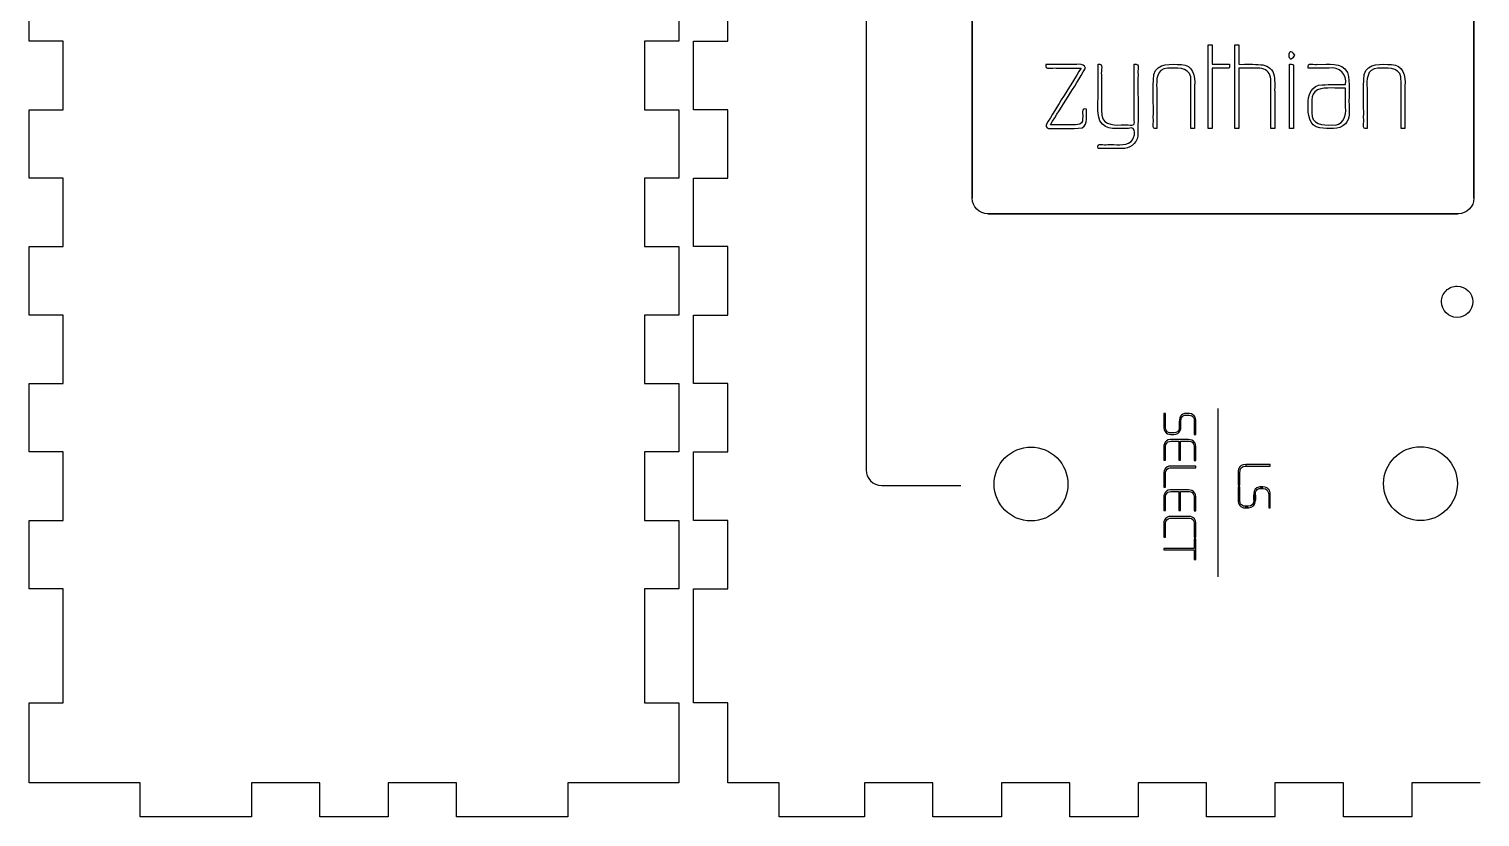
# Model space of a CAD drawing. Extents: x 1 to 409, y 1 to 167.
# Drawn here: x 1.2 to 128.4, y 0.6 to 69.7 of the extents above; entities that cross this region are included whole.
import ezdxf

# ---------------------------------------------------------------- set-up
doc = ezdxf.new("R2010")
doc.units = 0
doc.layers.get('0').update_dxf_attribs({"linetype": 'CONTINUOUS'})
doc.layers.add('Imprimir', color=7, linetype='CONTINUOUS')

msp = doc.modelspace()

# ---------------------------------------------------------------- linework, layer by layer
at = {"color": 5}
msp.add_lwpolyline([(58.178923, 74.614342), (58.178923, 68.614354), (55.17892, 68.614354), (55.17892, 62.614338), (58.178923, 62.614338), (58.178923, 56.614321), (55.17892, 56.614321), (55.17892, 50.614333), (58.178923, 50.614333), (58.178923, 44.614317), (55.17892, 44.614317), (55.17892, 38.614329), (58.178923, 38.614329), (58.178923, 32.614313), (55.17892, 32.614313), (55.17892, 26.614299), (58.178923, 26.614299), (58.178923, 20.614311), (55.17892, 20.614311), (55.17892, 10.614303), (58.178923, 10.614303), (58.178923, 3.614289), (48.428916, 3.614289), (48.428916, 0.614295), (38.678906, 0.614295), (38.678906, 3.614289), (32.678901, 3.614289), (32.678901, 0.614295), (26.678895, 0.614295), (26.678895, 3.614289), (20.67889, 3.614289), (20.67889, 0.614295), (10.928879, 0.614295), (10.928879, 3.614289), (1.17887, 3.614289), (1.17887, 10.614303), (4.178873, 10.614303), (4.178873, 20.614311), (1.17887, 20.614311), (1.17887, 26.614299), (4.178873, 26.614299), (4.178873, 32.614313), (1.17887, 32.614313), (1.17887, 38.614329), (4.178873, 38.614329), (4.178873, 44.614317), (1.17887, 44.614317), (1.17887, 50.614333), (4.178873, 50.614333), (4.178873, 56.614321), (1.17887, 56.614321), (1.17887, 62.614338), (4.178873, 62.614338), (4.178873, 68.614354), (1.17887, 68.614354), (1.17887, 74.614342)], dxfattribs=at)
at = {"layer": 'Imprimir', "color": 5}
for points in [[(83.901816, 54.845573), (83.901816, 110.848698)], [(127.913692, 110.848698), (127.913692, 54.845573)], [(126.533529, 53.494211), (85.282004, 53.494211)], [(126.438079, 44.41079), (126.438079, 44.41079)], [(89.067112, 26.561391), (89.067112, 26.561391)], [(123.226867, 26.595935), (123.226867, 26.595935)]]:
    msp.add_lwpolyline(points, close=True, dxfattribs=at)
at = {"layer": 'Imprimir', "color": 7}
for points in [[(74.599772, 78.812296), (74.599772, 31.040204)], [(116.64303, 64.507084), (116.64303, 64.507084)], [(105.442817, 36.427237), (105.442817, 21.659979)], [(75.969594, 29.670436), (82.902411, 29.670436)]]:
    msp.add_lwpolyline(points, dxfattribs=at)
at = {"layer": 'Imprimir', "color": 5}
msp.add_lwpolyline([(128.463334, 3.613866), (122.463343, 3.613866), (122.463343, 0.61386), (122.463343, 0.61386), (116.463321, 0.61386), (116.463321, 3.613866), (110.463299, 3.613866), (110.463299, 0.61386), (104.463305, 0.61386), (104.463305, 3.613866), (98.463286, 3.613866), (98.463286, 0.61386), (92.463293, 0.61386), (92.463293, 3.613866), (86.463268, 3.613866), (86.463268, 0.61386), (80.463249, 0.61386), (80.463249, 3.613866), (74.463261, 3.613866), (74.463261, 0.61386), (66.963236, 0.61386), (66.963236, 3.613866), (62.463259, 3.613866), (62.463259, 10.613877), (59.463237, 10.613877), (59.463237, 20.613894), (62.463259, 20.613894), (62.463259, 26.613904), (59.463237, 26.613904), (59.463237, 32.613912), (62.463259, 32.613912), (62.463259, 38.613923), (59.463237, 38.613923), (59.463237, 44.613933), (62.463259, 44.613933), (62.463259, 50.613938), (59.463237, 50.613938), (59.463237, 56.61394), (62.463259, 56.61394), (62.463259, 62.613945), (59.463237, 62.613945), (59.463237, 68.61395), (62.463259, 68.61395), (62.463259, 74.613958)], dxfattribs=at)
at = {"layer": 'Imprimir', "color": 7}
for points in [[(104.96605, 66.2573), (104.966083, 66.2573)], [(112.199105, 67.385572), (112.199105, 67.385572)], [(103.089708, 60.965458), (103.089694, 60.965458)], [(110.106291, 60.965535), (110.106411, 60.965458)], [(111.752271, 60.965458), (111.752271, 60.965458)], [(121.533833, 60.965458), (121.533857, 60.965458)], [(97.036066, 59.215612), (97.036028, 59.215612)], [(102.529632, 35.972901), (102.529378, 35.973042)], [(100.728232, 33.187983), (100.728966, 33.188604)], [(100.752391, 30.967885), (100.752391, 30.96653)], [(107.243225, 30.724417), (107.243225, 29.685642), (107.383828, 29.685642), (107.383828, 30.728312)], [(107.27839, 31.114948), (107.27839, 31.114948)], [(107.899335, 31.376588), (110.055149, 31.376588), (110.055149, 31.517188), (107.899335, 31.517188)], [(107.383772, 28.396883), (107.383772, 29.541119), (107.243197, 29.541119), (107.243197, 28.396883)], [(109.055321, 29.53316), (109.055349, 29.533301)], [(109.414618, 29.545014), (109.180289, 29.545014)], [(109.203713, 29.404444), (109.418512, 29.404444)], [(100.728232, 28.775077), (100.728966, 28.775698)], [(108.598375, 28.822573), (108.598375, 28.392988)], [(108.746795, 28.392988), (108.746795, 28.826467)], [(109.914518, 28.857709), (109.914518, 27.705681), (110.055093, 27.705681), (110.055093, 28.853815)], [(100.864376, 26.763934), (100.865646, 26.764498)], [(108.118001, 27.854071), (107.840718, 27.854071)], [(107.85243, 27.71347), (108.133636, 27.71347)], [(103.388547, 24.159742), (103.388547, 24.159742)]]:
    msp.add_lwpolyline(points, close=True, dxfattribs=at)
for points in [[(104.6189, 60.965347), (104.6189, 63.409892), (104.6189, 65.854476), (104.6189, 68.299021)], [(104.6189, 68.299021), (104.734628, 68.299021), (104.850355, 68.299021), (104.966083, 68.299021)], [(104.966083, 68.299021), (104.966083, 67.729978), (104.966083, 67.160897), (104.966083, 66.591849)], [(106.957082, 60.965458), (106.957082, 63.410041), (106.957082, 65.854587), (106.957082, 68.299171)], [(106.957082, 68.299171), (107.07281, 68.299171), (107.188538, 68.299171), (107.304266, 68.299171)], [(107.304266, 68.299171), (107.304266, 67.730123), (107.304266, 67.161042), (107.304266, 66.591999)], [(112.199105, 67.385572), (111.511508, 66.312054), (111.505663, 68.435384), (112.199105, 67.385572)], [(90.371977, 66.581254), (90.227715, 66.026028), (90.956601, 66.343983), (91.28477, 66.261192)], [(92.487066, 66.581254), (91.782041, 66.581254), (91.077007, 66.581254), (90.371977, 66.581254)], [(93.462434, 66.261192), (92.448342, 64.597624), (91.372398, 62.96721), (90.392935, 61.285453)], [(90.763502, 61.283895), (91.775212, 62.946276), (92.876407, 64.565613), (93.835273, 66.253409)], [(91.28477, 66.261192), (92.010656, 66.261192), (92.736548, 66.261192), (93.462434, 66.261192)], [(93.835273, 66.253409), (93.691382, 66.81664), (92.932877, 66.496756), (92.487066, 66.581254)], [(94.943334, 66.591816), (95.484277, 66.727508), (95.158244, 65.996283), (95.24621, 65.679032)], [(94.943334, 64.292892), (94.943334, 65.0592), (94.943334, 65.825508), (94.943334, 66.591816)], [(98.127394, 66.591816), (98.680803, 66.738214), (98.373148, 66.023583), (98.451093, 65.694556)], [(98.127394, 61.670236), (98.127394, 63.310763), (98.127394, 64.951289), (98.127394, 66.591816)], [(99.846598, 65.695033), (100.139293, 66.766406), (101.389707, 66.601629), (102.252824, 66.571663)], [(101.032927, 66.241743), (100.04801, 66.232098), (100.059574, 65.185894), (100.097348, 64.470004)], [(103.070934, 65.487954), (102.881593, 66.429595), (101.759546, 66.256669), (101.032927, 66.241743)], [(102.252824, 66.571663), (103.243383, 66.571663), (103.519523, 65.528188), (103.41385, 64.719944)], [(106.44871, 66.2573), (105.954491, 66.2573), (105.460273, 66.2573), (104.96605, 66.2573)], [(104.966083, 66.591849), (105.466547, 66.591849), (105.967006, 66.591849), (106.467469, 66.591849)], [(104.966083, 66.2573), (104.966083, 64.493306), (104.966083, 62.729346), (104.966083, 60.965347)], [(106.467469, 66.591849), (106.454979, 66.486572), (106.492497, 66.331353), (106.44871, 66.2573)], [(107.304266, 66.591999), (107.945659, 66.581631), (108.589314, 66.618667), (109.2286, 66.559399)], [(108.029091, 66.25745), (107.78748, 66.25745), (107.545873, 66.25745), (107.304266, 66.25745)], [(107.304266, 66.25745), (107.304266, 64.493451), (107.304266, 62.729457), (107.304266, 60.965458)], [(109.485687, 66.168689), (109.013478, 66.31161), (108.514962, 66.239853), (108.029091, 66.25745)], [(109.2286, 66.559399), (109.69766, 66.514551), (110.195997, 66.26545), (110.335745, 65.781981)], [(111.752271, 66.591999), (112.299068, 66.762851), (112.023598, 66.11149), (112.089082, 65.801058)], [(111.752271, 60.965458), (111.752271, 62.84096), (111.752271, 64.716496), (111.752271, 66.591999)], [(113.39028, 66.257541), (113.221086, 66.820768), (113.918419, 66.517483), (114.237874, 66.59209)], [(115.204466, 66.257541), (114.599737, 66.257541), (113.995009, 66.257541), (113.39028, 66.257541)], [(114.237874, 66.59209), (115.120614, 66.546567), (116.310343, 66.824511), (116.816222, 65.887726)], [(116.64303, 64.809872), (116.823234, 65.692424), (116.104976, 66.452323), (115.204466, 66.257541)], [(118.291171, 65.695033), (118.583789, 66.766222), (119.833938, 66.601706), (120.696949, 66.571663)], [(119.477394, 66.241743), (118.492415, 66.232098), (118.50421, 65.185855), (118.541921, 64.470004)], [(121.515098, 65.487954), (121.326132, 66.429706), (120.203927, 66.256635), (119.477394, 66.241743)], [(120.696949, 66.571663), (121.687508, 66.571663), (121.963643, 65.528188), (121.857975, 64.719944)], [(95.24621, 65.679032), (95.261159, 64.495008), (95.215636, 63.307652), (95.270225, 62.125847)], [(98.451093, 65.694556), (98.43542, 63.89366), (98.482824, 62.089582), (98.426643, 60.290727)], [(99.794916, 61.878241), (99.823079, 63.149618), (99.73468, 64.430142), (99.846598, 65.695033)], [(103.089694, 60.965458), (103.077879, 62.472736), (103.113757, 63.981901), (103.070934, 65.487954)], [(110.102071, 65.16563), (110.100142, 65.576749), (109.913858, 66.043331), (109.485687, 66.168689)], [(110.106411, 60.965458), (110.104, 62.365491), (110.111909, 63.765708), (110.102071, 65.16563)], [(110.335745, 65.781981), (110.50069, 65.255201), (110.422249, 64.696604), (110.440844, 64.153679)], [(112.089082, 65.801058), (112.089082, 64.189167), (112.089082, 62.577315), (112.089082, 60.965458)], [(116.816222, 65.887726), (117.097136, 64.964382), (116.914859, 63.971214), (116.967168, 63.015092)], [(118.239485, 61.878241), (118.267696, 63.149618), (118.179253, 64.430142), (118.291171, 65.695033)], [(121.533857, 60.965458), (121.52209, 62.472736), (121.557873, 63.981901), (121.515098, 65.487954)], [(95.113271, 61.634078), (94.802506, 62.477699), (94.998826, 63.408151), (94.943334, 64.292892)], [(100.097348, 64.470004), (100.097348, 63.301798), (100.097348, 62.13363), (100.097348, 60.965458)], [(103.41385, 64.719944), (103.41385, 63.468426), (103.41385, 62.216942), (103.41385, 60.965458)], [(110.440844, 64.153679), (110.440844, 63.090977), (110.440844, 62.028275), (110.440844, 60.965568)], [(113.39028, 63.044335), (113.265452, 63.844834), (113.705154, 64.799403), (114.617011, 64.803555)], [(114.194521, 64.368575), (113.467284, 63.955821), (113.750484, 63.034555), (113.692712, 62.348116)], [(116.64303, 64.507084), (115.828301, 64.455778), (114.977683, 64.632519), (114.194521, 64.368575)], [(114.617011, 64.803555), (115.292118, 64.817251), (115.967721, 64.807413), (116.64303, 64.809872)], [(116.64303, 62.848555), (116.64303, 63.401409), (116.64303, 63.95423), (116.64303, 64.507084)], [(118.541921, 64.470004), (118.541921, 63.301798), (118.541921, 62.13363), (118.541921, 60.965458)], [(121.857975, 64.719944), (121.857975, 63.468426), (121.857975, 62.216942), (121.857975, 60.965458)], [(93.938086, 62.672779), (93.376219, 62.843704), (93.661691, 62.1673), (93.594978, 61.843086)], [(93.557483, 61.033993), (94.138693, 61.36658), (93.877999, 62.12033), (93.938086, 62.672779)], [(114.410863, 61.014101), (113.42435, 61.18017), (113.334268, 62.239872), (113.39028, 63.044335)], [(115.436042, 61.278971), (116.404809, 61.086225), (116.768162, 62.068431), (116.64303, 62.848555)], [(116.967168, 63.015092), (116.943442, 62.462383), (117.078777, 61.822696), (116.64303, 61.387384)], [(90.392935, 61.285453), (90.304743, 61.066332), (90.570674, 60.92697), (90.749016, 60.964237)], [(92.342529, 61.283895), (91.816183, 61.283895), (91.289843, 61.283895), (90.763502, 61.283895)], [(93.594978, 61.843086), (93.680865, 61.128975), (92.807644, 61.302861), (92.342529, 61.283895)], [(97.60577, 60.965313), (96.746067, 61.020693), (95.614964, 60.708554), (95.113271, 61.634078)], [(95.270225, 62.125847), (95.444946, 61.143573), (96.533978, 61.275745), (97.281932, 61.279044)], [(97.281932, 61.279044), (97.644691, 61.328497), (98.308282, 61.077111), (98.127394, 61.670236)], [(97.846162, 59.820553), (98.203868, 60.175332), (98.392197, 61.244554), (97.60577, 60.965313)], [(100.097348, 60.965458), (99.556781, 60.829948), (99.883012, 61.561289), (99.794916, 61.878241)], [(113.692712, 62.348116), (113.610567, 61.365133), (114.69335, 61.203621), (115.436042, 61.278971)], [(116.64303, 61.387065), (116.080107, 60.770454), (115.149847, 60.979057), (114.410863, 61.014101)], [(118.541921, 60.965458), (118.00135, 60.829948), (118.327585, 61.561289), (118.239485, 61.878241)], [(90.749093, 60.964165), (91.684214, 60.996041), (92.633257, 60.891742), (93.557483, 61.033993)], [(95.790928, 59.550648), (96.475207, 59.620737), (97.274331, 59.357347), (97.846162, 59.820553)], [(98.426643, 60.290727), (98.347715, 59.608734), (97.693041, 59.179126), (97.036066, 59.215612)], [(103.41385, 60.965458), (103.305804, 60.965458), (103.197759, 60.965458), (103.089708, 60.965458)], [(104.966083, 60.965347), (104.850355, 60.965347), (104.734628, 60.965347), (104.6189, 60.965347)], [(107.304266, 60.965458), (107.188538, 60.965458), (107.07281, 60.965458), (106.957082, 60.965458)], [(110.440844, 60.965568), (110.329336, 60.965568), (110.217731, 60.965646), (110.106291, 60.965535)], [(112.089082, 60.965458), (111.976812, 60.965458), (111.864541, 60.965458), (111.752271, 60.965458)], [(121.857975, 60.965458), (121.749929, 60.965458), (121.641884, 60.965458), (121.533833, 60.965458)], [(94.943334, 59.215612), (94.774025, 59.779138), (95.471112, 59.476263), (95.790928, 59.550648)], [(97.036028, 59.215612), (96.338463, 59.215612), (95.640899, 59.215612), (94.943334, 59.215612)], [(100.717254, 35.98086), (100.720076, 35.562928), (100.71415, 35.144884), (100.720076, 34.72704)], [(100.857857, 35.98086), (100.81098, 35.98086), (100.764103, 35.98086), (100.717254, 35.98086)], [(100.857857, 35.018059), (100.857857, 35.338993), (100.857857, 35.659925), (100.857857, 35.98086)], [(102.529378, 35.973042), (102.335293, 35.942763), (102.167653, 35.797703), (102.118829, 35.606052)], [(102.265669, 35.600097), (102.341897, 35.739653), (102.484843, 35.84661), (102.648701, 35.843564)], [(102.6546, 35.984755), (102.612746, 35.984811), (102.570497, 35.980803), (102.529632, 35.972901)], [(102.648701, 35.843564), (102.837508, 35.838767), (103.046155, 35.874888), (103.207896, 35.752407)], [(103.272271, 35.879291), (103.093794, 36.01261), (102.8635, 35.980606), (102.6546, 35.984755)], [(103.207896, 35.752407), (103.375141, 35.626513), (103.395602, 35.403337), (103.388914, 35.210049)], [(103.526412, 35.402829), (103.526525, 35.592364), (103.426872, 35.771739), (103.272271, 35.879291)], [(100.720076, 34.72704), (100.716407, 34.509593), (100.849842, 34.300557), (101.043983, 34.205733)], [(100.936823, 34.474626), (100.828393, 34.634445), (100.864687, 34.835664), (100.857857, 35.018059)], [(101.34342, 34.293783), (101.189271, 34.283623), (101.01974, 34.335214), (100.936823, 34.474626)], [(101.901405, 34.380423), (101.73893, 34.261271), (101.53138, 34.301008), (101.34342, 34.293783)], [(101.608032, 34.153211), (101.833841, 34.145027), (102.065912, 34.269145), (102.153712, 34.483036)], [(102.072432, 34.912849), (102.076947, 34.724697), (102.063965, 34.504824), (101.901405, 34.380423)], [(102.118829, 35.606052), (102.048725, 35.38138), (102.07912, 35.144206), (102.072432, 34.912849)], [(102.153712, 34.483036), (102.250373, 34.696729), (102.213881, 34.934919), (102.221191, 35.162015)], [(102.221191, 35.162015), (102.226835, 35.308401), (102.200306, 35.463984), (102.265669, 35.600097)], [(103.388914, 35.210049), (103.388914, 34.855163), (103.388914, 34.50028), (103.388914, 34.145394)], [(103.529517, 34.145394), (103.526694, 34.564539), (103.533186, 34.983797), (103.526412, 35.402829)], [(100.728966, 33.188604), (100.706953, 33.025341), (100.721628, 32.859623), (100.717113, 32.695206)], [(100.761111, 33.316222), (100.746436, 33.274594), (100.735711, 33.231443), (100.728232, 33.187983)], [(101.273345, 33.693485), (101.046466, 33.685301), (100.82972, 33.536234), (100.761111, 33.316222)], [(100.857688, 31.884263), (100.857688, 32.291216), (100.854866, 32.698339), (100.86051, 33.105182)], [(100.86051, 33.105182), (100.867283, 33.309731), (101.013503, 33.505644), (101.220089, 33.541681)], [(101.043983, 34.205733), (101.22167, 34.126996), (101.419677, 34.160606), (101.608032, 34.153211)], [(101.220089, 33.541681), (101.377146, 33.567363), (101.537392, 33.550994), (101.695947, 33.555792)], [(102.579811, 33.696308), (102.144342, 33.696308), (101.708732, 33.69913), (101.273345, 33.693485)], [(101.695947, 33.555792), (101.80988, 33.555792), (101.923813, 33.555792), (102.037746, 33.555792)], [(102.037746, 33.555792), (102.037746, 32.998643), (102.037746, 32.441522), (102.037746, 31.884376)], [(102.17835, 33.559687), (102.44028, 33.556865), (102.702464, 33.56392), (102.964226, 33.556018)], [(102.17835, 31.880425), (102.17835, 32.440168), (102.17835, 32.999941), (102.17835, 33.559687)], [(103.175074, 33.641444), (102.986944, 33.723175), (102.778636, 33.688913), (102.579811, 33.696308)], [(102.964226, 33.556018), (103.14544, 33.547551), (103.311867, 33.420162), (103.357982, 33.24307)], [(103.526807, 33.084439), (103.512414, 33.312412), (103.397578, 33.551785), (103.175074, 33.641444)], [(103.357982, 33.24307), (103.408189, 33.073122), (103.382818, 32.894393), (103.389026, 32.719788)], [(103.388914, 34.145394), (103.435791, 34.145394), (103.48264, 34.145394), (103.529517, 34.145394)], [(100.717113, 32.695206), (100.717113, 32.424899), (100.717113, 32.154567), (100.717113, 31.884263)], [(100.717113, 31.884263), (100.763962, 31.884263), (100.810839, 31.884263), (100.857688, 31.884263)], [(102.037746, 31.884376), (102.084595, 31.884376), (102.131472, 31.881554), (102.17835, 31.880425)], [(103.389026, 32.719788), (103.389026, 32.4387), (103.389026, 32.157587), (103.389026, 31.876474)], [(103.389026, 31.876474), (103.435904, 31.876474), (103.482752, 31.876474), (103.52963, 31.876474)], [(103.52963, 31.876474), (103.52963, 32.279109), (103.532452, 32.681857), (103.526807, 33.084439)], [(74.599772, 31.040204), (74.599772, 30.283849), (75.212871, 29.670436), (75.969594, 29.670436)], [(100.752391, 30.96653), (100.697386, 30.795227), (100.723011, 30.612296), (100.717254, 30.435063)], [(100.816512, 31.112323), (100.789983, 31.066688), (100.769296, 31.017835), (100.752391, 30.967885)], [(101.310824, 31.36877), (101.118461, 31.365948), (100.910576, 31.291811), (100.816512, 31.112323)], [(100.857829, 29.537224), (100.860651, 29.920163), (100.854442, 30.303215), (100.860651, 30.686066)], [(100.860651, 30.686066), (100.868836, 30.875488), (100.919946, 31.104647), (101.115639, 31.184457)], [(101.115639, 31.184457), (101.287428, 31.2523), (101.475246, 31.220832), (101.655248, 31.22817)], [(103.52915, 31.36877), (102.789728, 31.36877), (102.050221, 31.371592), (101.310824, 31.36877)], [(101.655248, 31.22817), (102.279893, 31.22817), (102.904536, 31.22817), (103.52915, 31.22817)], [(103.52915, 31.22817), (103.52915, 31.275047), (103.52915, 31.321893), (103.52915, 31.36877)], [(107.27839, 31.114948), (107.247148, 31.025117), (107.243225, 30.978242), (107.243225, 30.724417)], [(107.899335, 31.517188), (107.555673, 31.517188), (107.376011, 31.403935), (107.27839, 31.114948)], [(107.383828, 30.728312), (107.383828, 31.204748), (107.536144, 31.376588), (107.899335, 31.376588)], [(100.717254, 30.435063), (100.717254, 30.135775), (100.717254, 29.836515), (100.717254, 29.537224)], [(100.717254, 29.537224), (100.764103, 29.537224), (100.81098, 29.537224), (100.857829, 29.537224)], [(101.273345, 29.28058), (101.046466, 29.272395), (100.82972, 29.123328), (100.761111, 28.903316)], [(102.579811, 29.283402), (102.144342, 29.283402), (101.708732, 29.286224), (101.273345, 29.28058)], [(103.175074, 29.228538), (102.986944, 29.310267), (102.778636, 29.276008), (102.579811, 29.283402)], [(109.055349, 29.533301), (108.778065, 29.474743), (108.637491, 29.302904), (108.602326, 28.943615)], [(108.844416, 29.236525), (108.934247, 29.353673), (109.043608, 29.404444), (109.203713, 29.404444)], [(109.180289, 29.545014), (109.137334, 29.545014), (109.094352, 29.541062), (109.055321, 29.53316)], [(109.894988, 29.353673), (109.769992, 29.486455), (109.633312, 29.545014), (109.414618, 29.545014)], [(109.418512, 29.404444), (109.734855, 29.404444), (109.914518, 29.216995), (109.914518, 28.857709)], [(110.055093, 28.853815), (110.055093, 29.107637), (110.016033, 29.22089), (109.894988, 29.353673)], [(100.728966, 28.775698), (100.706953, 28.612436), (100.721628, 28.44672), (100.717113, 28.282303)], [(100.717113, 28.282303), (100.717113, 28.011997), (100.717113, 27.741664), (100.717113, 27.47136)], [(100.761111, 28.903316), (100.746436, 28.861689), (100.735711, 28.818537), (100.728232, 28.775077)], [(100.857688, 27.47136), (100.857688, 27.878314), (100.854866, 28.285436), (100.86051, 28.692276)], [(100.86051, 28.692276), (100.867283, 28.896825), (101.013503, 29.092738), (101.220089, 29.128775)], [(101.220089, 29.128775), (101.377146, 29.154457), (101.537392, 29.138089), (101.695947, 29.142886)], [(101.695947, 29.142886), (101.80988, 29.142886), (101.923813, 29.142886), (102.037746, 29.142886)], [(102.037746, 29.142886), (102.037746, 28.58574), (102.037746, 28.028619), (102.037746, 27.471473)], [(102.17835, 29.146781), (102.44028, 29.143959), (102.702464, 29.151014), (102.964226, 29.143112)], [(102.17835, 27.467522), (102.17835, 28.027265), (102.17835, 28.587038), (102.17835, 29.146781)], [(102.964226, 29.143112), (103.14544, 29.134645), (103.311867, 29.007225), (103.357982, 28.830164)], [(103.526807, 28.671533), (103.512414, 28.899506), (103.397578, 29.138879), (103.175074, 29.228538)], [(103.357982, 28.830164), (103.408218, 28.660216), (103.382818, 28.48149), (103.389026, 28.306882)], [(103.389026, 28.306882), (103.389026, 28.025797), (103.389026, 27.744684), (103.389026, 27.463571)], [(103.52963, 27.463571), (103.52963, 27.866206), (103.532452, 28.268954), (103.526807, 28.671533)], [(107.243197, 28.396883), (107.243197, 28.139163), (107.274439, 28.04544), (107.387695, 27.908734)], [(107.446284, 28.061047), (107.403302, 28.131345), (107.383772, 28.213356), (107.383772, 28.396883)], [(107.840718, 27.854071), (107.649343, 27.854071), (107.532193, 27.916552), (107.446284, 28.061047)], [(108.598375, 28.392988), (108.598375, 28.02591), (108.434344, 27.854071), (108.118001, 27.854071)], [(108.133636, 27.71347), (108.504649, 27.71347), (108.746795, 27.959506), (108.746795, 28.392988)], [(108.602326, 28.943615), (108.598375, 28.904586), (108.598375, 28.865527), (108.598375, 28.822573)], [(108.746795, 28.826467), (108.746795, 29.080321), (108.754697, 29.123272), (108.844416, 29.236525)], [(100.717113, 27.47136), (100.763962, 27.47136), (100.810839, 27.47136), (100.857688, 27.47136)], [(100.865646, 26.764498), (100.761789, 26.663409), (100.717367, 26.51897), (100.719258, 26.376595)], [(100.859861, 26.367028), (100.855628, 26.584248), (101.030238, 26.787048), (101.24834, 26.806913)], [(101.275941, 26.952848), (101.11911, 26.948614), (100.966541, 26.885286), (100.864376, 26.763934)], [(101.24834, 26.806913), (101.451145, 26.823282), (101.655304, 26.811711), (101.858733, 26.81538)], [(102.567026, 26.95567), (102.136694, 26.952848), (101.70622, 26.958774), (101.275941, 26.952848)], [(101.858733, 26.81538), (102.23423, 26.812558), (102.609896, 26.818484), (102.985279, 26.812558)], [(102.037746, 27.471473), (102.084595, 27.471473), (102.131472, 27.468651), (102.17835, 27.467522)], [(103.084565, 26.939019), (102.913821, 26.968313), (102.73952, 26.95059), (102.567026, 26.95567)], [(102.985279, 26.812558), (103.208348, 26.800422), (103.401275, 26.59497), (103.387192, 26.369568)], [(103.524973, 26.40219), (103.522151, 26.654745), (103.33436, 26.891524), (103.084565, 26.939019)], [(103.389026, 27.463571), (103.435904, 27.463571), (103.482752, 27.463571), (103.52963, 27.463571)], [(107.387695, 27.908734), (107.504845, 27.77206), (107.637631, 27.71347), (107.85243, 27.71347)], [(100.719258, 26.376595), (100.715024, 25.96312), (100.719258, 25.549534), (100.716436, 25.136034)], [(100.857039, 25.136034), (100.859861, 25.546345), (100.854216, 25.95677), (100.859861, 26.367028)], [(103.387192, 26.369568), (103.390014, 25.955697), (103.387474, 25.541773), (103.387192, 25.127877)], [(103.527795, 25.127877), (103.524973, 25.552639), (103.531464, 25.977541), (103.524973, 26.40219)], [(100.716436, 25.136034), (100.763284, 25.136034), (100.810162, 25.136034), (100.857039, 25.136034)], [(103.387192, 25.127877), (103.434041, 25.127877), (103.480918, 25.127877), (103.527795, 25.127877)], [(103.52915, 24.987644), (103.482301, 24.987644), (103.435424, 24.987644), (103.388547, 24.987644)], [(103.388547, 24.987644), (103.388547, 24.711667), (103.388547, 24.435719), (103.388547, 24.159742)], [(103.52915, 23.187343), (103.52915, 23.787443), (103.52915, 24.387544), (103.52915, 24.987644)], [(103.388547, 24.159742), (102.498107, 24.159742), (101.607693, 24.159742), (100.717254, 24.159742)], [(100.717254, 24.159742), (100.717254, 24.112893), (100.717254, 24.066019), (100.717254, 24.01917)], [(100.717254, 24.01917), (101.607693, 24.01917), (102.498107, 24.01917), (103.388547, 24.01917)], [(103.388547, 24.01917), (103.388547, 23.741895), (103.388547, 23.46462), (103.388547, 23.187343)], [(103.388547, 23.187343), (103.435424, 23.187343), (103.482301, 23.187343), (103.52915, 23.187343)]]:
    msp.add_open_spline(points, degree=3, dxfattribs=at)
at = {"layer": 'Imprimir', "color": 5}
for points in [[(85.282004, 53.494211), (84.517382, 53.494211), (83.901816, 54.096919), (83.901816, 54.845573)], [(127.913692, 54.845573), (127.913692, 54.096919), (127.298154, 53.494211), (126.533529, 53.494211)], [(125.469787, 46.748308), (125.726594, 47.005099), (126.074899, 47.149363), (126.438079, 47.149361)], [(126.438079, 47.149361), (127.194349, 47.149347), (127.807419, 46.5363), (127.807421, 45.780073)], [(125.068705, 45.780073), (125.068706, 46.143232), (125.212979, 46.491516), (125.469787, 46.748308)], [(126.438079, 44.41079), (125.681799, 44.410787), (125.06871, 45.023835), (125.068705, 45.780073)], [(127.807421, 45.780073), (127.807416, 45.023847), (127.194346, 44.410804), (126.438079, 44.41079)], [(85.83109, 29.797213), (85.831086, 30.655413), (86.172022, 31.478464), (86.778894, 32.085304)], [(86.778894, 32.085304), (87.385767, 32.692144), (88.208864, 33.033062), (89.067112, 33.03306)], [(89.067112, 33.03306), (89.92536, 33.033061), (90.748456, 32.692143), (91.355328, 32.085303)], [(91.355328, 32.085303), (91.9622, 31.478464), (92.303135, 30.655412), (92.303132, 29.797213)], [(119.990847, 29.831785), (119.990855, 31.618883), (121.439669, 33.067607), (123.226867, 33.067604)], [(123.226867, 33.067604), (125.014054, 33.067591), (126.46285, 31.618872), (126.462858, 29.831785)], [(89.067112, 26.561391), (87.279912, 26.561387), (85.831096, 28.010113), (85.83109, 29.797213)], [(92.303132, 29.797213), (92.303125, 28.010114), (90.854311, 26.561389), (89.067112, 26.561391)], [(120.93865, 27.543693), (120.331778, 28.150533), (119.990843, 28.973585), (119.990847, 29.831785)], [(126.462858, 29.831785), (126.462867, 28.044687), (125.014066, 26.595948), (123.226867, 26.595935)], [(123.226867, 26.595935), (122.368618, 26.595934), (121.545522, 26.936853), (120.93865, 27.543693)]]:
    msp.add_open_spline(points, degree=3, dxfattribs=at)

doc.saveas('drawing.dxf')
